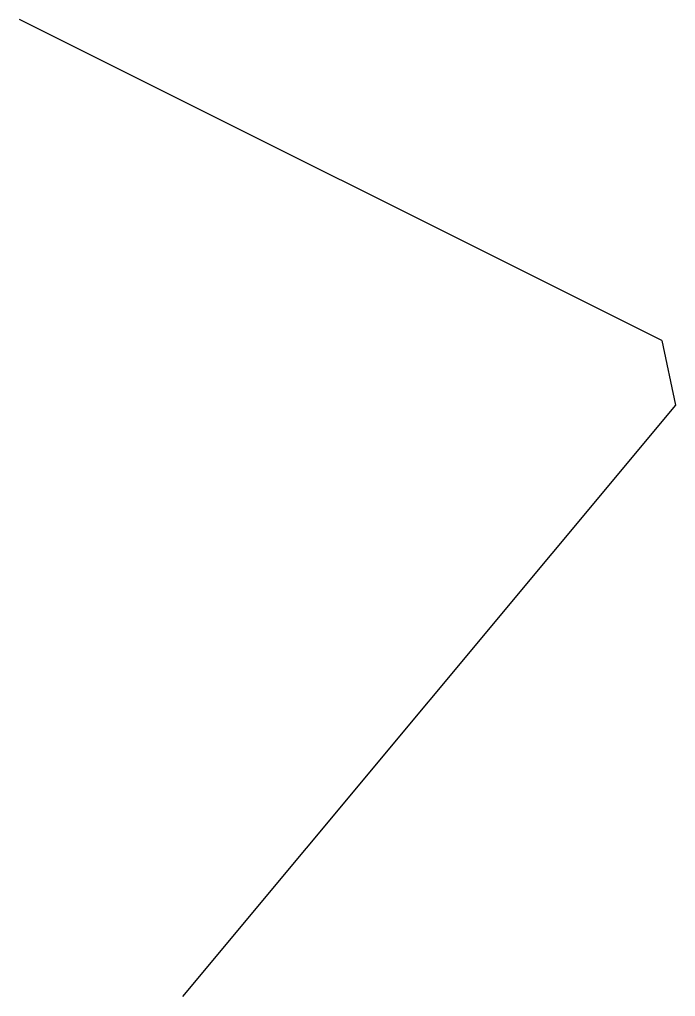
# Model space of a CAD drawing. Units: millimetres at full size, sheet at 1:100. Extents: x -15551 to -3226, y -15735 to 2633.
import ezdxf

# ---------------------------------------------------------------- set-up
doc = ezdxf.new("R2010")
doc.units = ezdxf.units.MM
doc.header["$LTSCALE"] = 100
doc.layers.add('0-0', color=7, linetype='Continuous')

msp = doc.modelspace()

# ---------------------------------------------------------------- linework, layer by layer
at = {"layer": '0-0'}
for p, q in [((-3480.3, -3402.7), (-15551, 2632.7)), ((-3480.3, -3402.7), (-3226, -4618.2)), ((-3226, -4618.2), (-12489.8, -15734.7))]:
    msp.add_line(p, q, dxfattribs=at)

doc.saveas('drawing.dxf')
